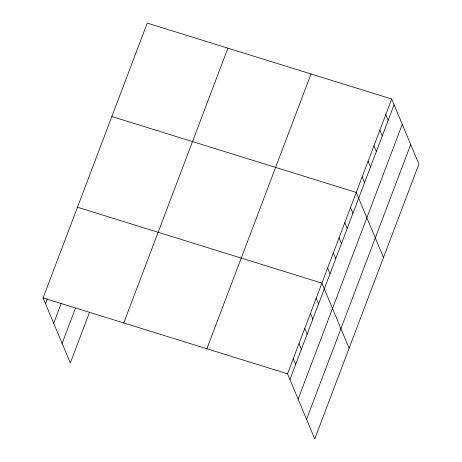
<?xml version="1.0" encoding="UTF-8"?>
<svg xmlns="http://www.w3.org/2000/svg" width="462" height="462" viewBox="0 0 462 462"><rect width="100%" height="100%" fill="white"/><g stroke="black" fill="none" stroke-linecap="round" stroke-linejoin="round"><path stroke-width="0.69" d="M89.501 312.381L70.322 362.982L43.099 297.909L147.257 23.1L391.678 99.018L418.901 164.091L314.743 438.9L287.526 373.827L391.678 99.018M45.501 303.644L47.245 299.047M53.69 323.227L61.163 303.511M62.127 343.399L75.577 307.911M123.758 322.961L227.916 48.152M206.866 348.775L311.018 73.966M289.922 379.562L394.08 104.759M298.117 399.145L402.269 124.336M306.554 419.317L410.706 144.514M111.844 116.534L356.266 192.452L383.489 257.525M77.472 207.224L321.893 283.142L349.116 348.215M43.099 297.909L287.526 373.827M385.776 114.593L388.178 120.328M379.874 130.163L382.276 135.903M373.972 145.738L376.374 151.472M368.07 161.307L370.472 167.048M362.168 176.882L364.57 182.617M350.537 207.571L352.939 213.305M344.808 222.684L347.21 228.419M339.079 237.797L341.482 243.538M333.35 252.91L335.753 258.651M327.622 268.029L330.024 273.764M316.164 298.256L318.566 303.99M310.441 313.369L312.838 319.109M304.712 328.482L307.109 334.222M298.983 343.601L301.38 349.336M293.255 358.714L295.651 364.449"/></g></svg>
